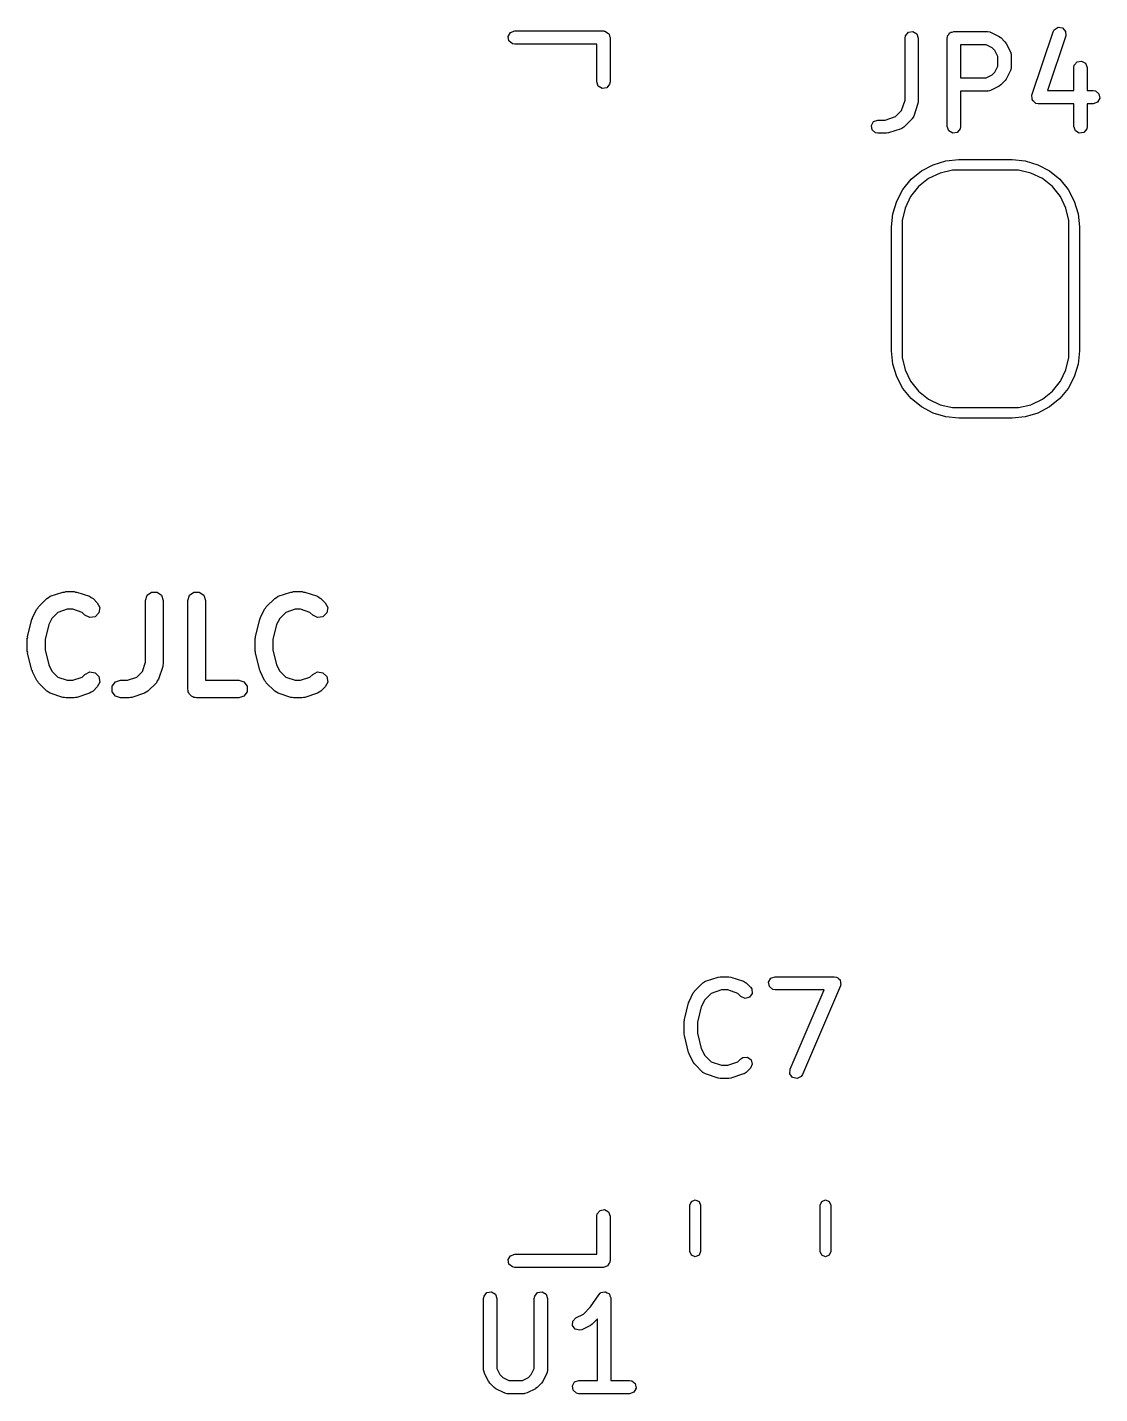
# Model space of a CAD drawing. Extents: x 36 to 175, y -118 to -38.
# Drawn here: x 47.61 to 59.71, y -109.75 to -94.33 of the extents above; entities that cross this region are included whole.
import ezdxf

# ---------------------------------------------------------------- set-up
doc = ezdxf.new("R2010")
doc.units = 0
doc.layers.add('BLACK', color=7, linetype='CONTINUOUS')

msp = doc.modelspace()

# ---------------------------------------------------------------- linework, layer by layer
at = {"layer": 'BLACK', "linetype": 'CONTINUOUS'}
for p, q in [((53.0598, -94.3885), (53.108, -94.371)), ((53.108, -94.371), (54.108, -94.371)), ((54.108, -94.371), (54.1177, -94.3727)), ((54.1177, -94.3727), (54.121, -94.3721)), ((54.121, -94.3721), (54.1239, -94.3738)), ((59.1822, -94.3795), (59.1946, -94.3566)), ((59.1946, -94.3566), (59.2383, -94.3297)), ((59.2383, -94.3297), (59.289, -94.3372)), ((59.289, -94.3372), (59.3231, -94.3756)), ((53.0341, -94.433), (53.0598, -94.3885)), ((53.043, -94.4835), (53.0341, -94.433)), ((53.0823, -94.5165), (53.043, -94.4835)), ((53.108, -94.521), (53.0823, -94.5165)), ((54.033, -94.521), (53.108, -94.521)), ((54.033, -94.946), (54.033, -94.521)), ((54.1239, -94.3738), (54.1337, -94.3755)), ((54.1337, -94.3755), (54.1486, -94.388)), ((54.1486, -94.388), (54.1655, -94.3978)), ((54.1655, -94.3978), (54.1678, -94.4041)), ((54.1678, -94.4041), (54.173, -94.4085)), ((54.173, -94.4085), (54.1763, -94.4277)), ((54.1763, -94.4277), (54.183, -94.446)), ((54.183, -94.446), (54.183, -94.946)), ((57.5117, -94.4508), (57.5162, -94.4252)), ((57.5117, -95.1529), (57.5117, -94.4508)), ((57.5162, -94.4252), (57.5492, -94.3859)), ((57.5492, -94.3859), (57.5997, -94.377)), ((57.5997, -94.377), (57.6441, -94.4026)), ((57.6441, -94.4026), (57.6617, -94.4508)), ((57.6617, -94.4508), (57.6617, -95.1651)), ((57.9879, -94.4508), (57.9896, -94.4411)), ((57.9879, -95.4508), (57.9879, -94.4508)), ((57.989, -94.4378), (57.9907, -94.4349)), ((57.9896, -94.4411), (57.989, -94.4378)), ((57.9907, -94.4349), (57.9924, -94.4252)), ((57.9924, -94.4252), (58.0049, -94.4102)), ((58.0049, -94.4102), (58.0146, -94.3934)), ((58.0146, -94.3934), (58.021, -94.3911)), ((58.021, -94.3911), (58.0254, -94.3859)), ((58.0254, -94.3859), (58.0445, -94.3825)), ((58.0445, -94.3825), (58.0629, -94.3758)), ((58.0629, -94.3758), (58.4438, -94.3758)), ((58.4261, -94.5258), (58.1379, -94.5258)), ((58.1379, -94.5258), (58.1379, -94.8996)), ((58.4946, -94.5601), (58.4261, -94.5258)), ((58.4438, -94.3758), (58.4695, -94.3803)), ((58.4695, -94.3803), (58.4729, -94.3832)), ((58.4729, -94.3832), (58.4773, -94.3837)), ((58.4773, -94.3837), (58.5726, -94.4314)), ((58.5726, -94.4314), (58.5906, -94.4447)), ((58.5906, -94.4447), (58.5921, -94.4454)), ((58.5921, -94.4454), (58.6397, -94.493)), ((58.6397, -94.493), (58.6526, -94.5114)), ((58.6526, -94.5114), (58.6537, -94.5125)), ((58.6537, -94.5125), (58.7014, -94.6078)), ((58.9441, -95.0938), (59.1822, -94.3795)), ((59.3245, -94.4269), (59.1193, -95.0425)), ((59.3231, -94.3756), (59.3245, -94.4269)), ((58.525, -94.5905), (58.4946, -94.5601)), ((58.5593, -94.659), (58.525, -94.5905)), ((58.5593, -94.7664), (58.5593, -94.659)), ((58.7014, -94.6078), (58.7088, -94.6327)), ((58.7088, -94.6327), (58.7078, -94.6371)), ((58.7078, -94.6371), (58.7093, -94.6413)), ((58.7093, -94.6413), (58.7093, -94.7842)), ((58.525, -94.835), (58.5593, -94.7664)), ((58.7014, -94.8177), (58.6537, -94.9129)), ((58.7019, -94.8132), (58.7014, -94.8177)), ((58.7048, -94.8098), (58.7019, -94.8132)), ((58.7093, -94.7842), (58.7048, -94.8098)), ((59.4164, -94.7842), (59.421, -94.7585)), ((59.4164, -95.0425), (59.4164, -94.7842)), ((59.421, -94.7585), (59.4539, -94.7192)), ((59.4539, -94.7192), (59.5045, -94.7103)), ((59.5045, -94.7103), (59.5489, -94.7359)), ((59.5489, -94.7359), (59.5664, -94.7842)), ((59.5664, -94.7842), (59.5664, -95.0425)), ((54.0505, -94.9942), (54.033, -94.946)), ((54.1785, -94.9717), (54.1455, -95.011)), ((54.183, -94.946), (54.1785, -94.9717)), ((58.1379, -94.8996), (58.4261, -94.8996)), ((58.4261, -94.8996), (58.4946, -94.8654)), ((58.4946, -94.8654), (58.525, -94.835)), ((58.5921, -94.98), (58.5737, -94.9929)), ((58.6397, -94.9324), (58.5921, -94.98)), ((58.6404, -94.9309), (58.6397, -94.9324)), ((58.6537, -94.9129), (58.6404, -94.9309)), ((54.095, -95.0199), (54.0505, -94.9942)), ((54.1455, -95.011), (54.095, -95.0199)), ((58.4438, -95.0496), (58.1379, -95.0496)), ((58.1379, -95.0496), (58.1379, -95.4508)), ((58.448, -95.0481), (58.4438, -95.0496)), ((58.4524, -95.0491), (58.448, -95.0481)), ((58.4773, -95.0417), (58.4524, -95.0491)), ((58.5726, -94.9941), (58.4773, -95.0417)), ((58.5737, -94.9929), (58.5726, -94.9941)), ((58.9414, -95.1045), (58.9442, -95.0995)), ((58.9449, -95.1246), (58.9414, -95.1045)), ((58.9442, -95.0995), (58.9441, -95.0938)), ((58.9455, -95.1451), (58.9449, -95.1246)), ((59.1193, -95.0425), (59.4164, -95.0425)), ((59.5664, -95.0425), (59.6343, -95.0425)), ((59.6343, -95.0425), (59.6599, -95.047)), ((59.6599, -95.047), (59.6992, -95.08)), ((59.7081, -95.1305), (59.6825, -95.1749)), ((59.6992, -95.08), (59.7081, -95.1305)), ((57.4033, -95.3376), (57.4735, -95.2674)), ((57.4735, -95.2674), (57.5117, -95.1529)), ((57.6578, -95.1888), (57.6102, -95.3317)), ((57.6617, -95.1651), (57.6578, -95.1872)), ((57.6578, -95.1872), (57.6578, -95.1888)), ((58.9493, -95.1493), (58.9455, -95.1451)), ((58.9503, -95.155), (58.9493, -95.1493)), ((58.966, -95.1681), (58.9503, -95.155)), ((58.9795, -95.1834), (58.966, -95.1681)), ((58.9852, -95.1843), (58.9795, -95.1834)), ((58.9896, -95.188), (58.9852, -95.1843)), ((59.0152, -95.1925), (58.9896, -95.188)), ((59.4164, -95.1925), (59.0152, -95.1925)), ((59.4164, -95.4508), (59.4164, -95.1925)), ((59.6343, -95.1925), (59.5664, -95.1925)), ((59.5664, -95.1925), (59.5664, -95.4508)), ((59.6825, -95.1749), (59.6343, -95.1925)), ((57.1319, -95.4378), (57.1575, -95.3934)), ((57.1408, -95.4883), (57.1319, -95.4378)), ((57.1575, -95.3934), (57.2057, -95.3758)), ((57.2057, -95.3758), (57.2888, -95.3758)), ((57.2888, -95.3758), (57.4033, -95.3376)), ((57.5921, -95.361), (57.4968, -95.4562)), ((57.594, -95.3569), (57.5921, -95.361)), ((57.5978, -95.3546), (57.594, -95.3569)), ((57.6102, -95.3317), (57.5978, -95.3546)), ((58.0054, -95.499), (57.9879, -95.4508)), ((58.1379, -95.4508), (58.1333, -95.4765)), ((59.434, -95.499), (59.4164, -95.4508)), ((59.5664, -95.4508), (59.5619, -95.4765)), ((57.1801, -95.5213), (57.1408, -95.4883)), ((57.2057, -95.5258), (57.1801, -95.5213)), ((57.301, -95.5258), (57.2057, -95.5258)), ((57.3025, -95.5253), (57.301, -95.5258)), ((57.3247, -95.522), (57.3025, -95.5253)), ((57.4675, -95.4744), (57.3247, -95.522)), ((57.471, -95.4716), (57.4675, -95.4744)), ((57.4755, -95.4712), (57.471, -95.4716)), ((57.4968, -95.4562), (57.4755, -95.4712)), ((58.0498, -95.5247), (58.0054, -95.499)), ((58.1004, -95.5158), (58.0498, -95.5247)), ((58.1333, -95.4765), (58.1004, -95.5158)), ((59.4784, -95.5247), (59.434, -95.499)), ((59.5289, -95.5158), (59.4784, -95.5247)), ((59.5619, -95.4765), (59.5289, -95.5158)), ((57.6978, -95.9501), (57.8292, -95.8799)), ((57.8292, -95.8799), (57.9717, -95.8366)), ((57.9717, -95.8366), (58.12, -95.822)), ((58.12, -95.822), (58.72, -95.822)), ((58.72, -95.822), (58.8683, -95.8366)), ((58.8683, -95.8366), (59.0108, -95.8799)), ((59.0108, -95.8799), (59.1422, -95.9501)), ((57.4881, -96.1598), (57.5826, -96.0446)), ((57.5826, -96.0446), (57.6978, -95.9501)), ((57.7773, -96.0367), (57.6646, -96.1266)), ((57.9073, -95.9741), (57.7773, -96.0367)), ((58.0479, -95.942), (57.9073, -95.9741)), ((58.12, -95.942), (58.0479, -95.942)), ((58.72, -95.942), (58.12, -95.942)), ((58.7921, -95.942), (58.72, -95.942)), ((58.9327, -95.9741), (58.7921, -95.942)), ((59.0627, -96.0367), (58.9327, -95.9741)), ((59.1754, -96.1266), (59.0627, -96.0367)), ((59.1422, -95.9501), (59.2574, -96.0446)), ((59.2574, -96.0446), (59.3519, -96.1598)), ((57.4179, -96.2912), (57.4881, -96.1598)), ((57.6646, -96.1266), (57.5747, -96.2393)), ((59.2653, -96.2393), (59.1754, -96.1266)), ((59.3519, -96.1598), (59.4221, -96.2912)), ((57.3746, -96.4337), (57.4179, -96.2912)), ((57.5121, -96.3693), (57.48, -96.5099)), ((57.5747, -96.2393), (57.5121, -96.3693)), ((59.3279, -96.3693), (59.2653, -96.2393)), ((59.36, -96.5099), (59.3279, -96.3693)), ((59.4221, -96.2912), (59.4654, -96.4337)), ((57.36, -96.582), (57.3746, -96.4337)), ((57.48, -96.5099), (57.48, -96.582)), ((59.36, -96.582), (59.36, -96.5099)), ((59.4654, -96.4337), (59.48, -96.582)), ((57.36, -97.982), (57.36, -96.582)), ((57.48, -96.582), (57.48, -97.982)), ((59.36, -97.982), (59.36, -96.582)), ((59.48, -96.582), (59.48, -97.982)), ((57.3746, -98.1303), (57.36, -97.982)), ((57.48, -97.982), (57.48, -98.0541)), ((57.48, -98.0541), (57.5121, -98.1947)), ((59.3279, -98.1947), (59.36, -98.0541)), ((59.36, -98.0541), (59.36, -97.982)), ((59.48, -97.982), (59.4654, -98.1303)), ((57.4179, -98.2728), (57.3746, -98.1303)), ((57.5121, -98.1947), (57.5747, -98.3247)), ((59.2653, -98.3247), (59.3279, -98.1947)), ((59.4654, -98.1303), (59.4221, -98.2728)), ((57.4881, -98.4042), (57.4179, -98.2728)), ((57.5747, -98.3247), (57.6646, -98.4374)), ((59.1754, -98.4374), (59.2653, -98.3247)), ((59.4221, -98.2728), (59.3519, -98.4042)), ((57.5826, -98.5194), (57.4881, -98.4042)), ((57.6978, -98.6139), (57.5826, -98.5194)), ((57.6646, -98.4374), (57.7773, -98.5273)), ((57.7773, -98.5273), (57.9073, -98.5899)), ((58.9327, -98.5899), (59.0627, -98.5273)), ((59.0627, -98.5273), (59.1754, -98.4374)), ((59.2574, -98.5194), (59.1422, -98.6139)), ((59.3519, -98.4042), (59.2574, -98.5194)), ((57.8292, -98.6841), (57.6978, -98.6139)), ((57.9717, -98.7274), (57.8292, -98.6841)), ((57.9073, -98.5899), (58.0479, -98.622)), ((58.0479, -98.622), (58.12, -98.622)), ((58.12, -98.622), (58.72, -98.622)), ((58.72, -98.622), (58.7921, -98.622)), ((58.7921, -98.622), (58.9327, -98.5899)), ((59.0108, -98.6841), (58.8683, -98.7274)), ((59.1422, -98.6139), (59.0108, -98.6841)), ((58.12, -98.742), (57.9717, -98.7274)), ((58.72, -98.742), (58.12, -98.742)), ((58.8683, -98.7274), (58.72, -98.742)), ((47.7324, -100.87), (47.8277, -100.775)), ((47.8277, -100.775), (47.8482, -100.765)), ((47.8482, -100.765), (47.8668, -100.751)), ((47.8668, -100.751), (48.0096, -100.703)), ((48.0096, -100.703), (48.0258, -100.703)), ((48.0258, -100.703), (48.0412, -100.698)), ((48.0412, -100.698), (48.1365, -100.698)), ((48.1365, -100.698), (48.1519, -100.703)), ((48.1519, -100.703), (48.1681, -100.703)), ((48.1681, -100.703), (48.311, -100.751)), ((48.311, -100.751), (48.3295, -100.765)), ((48.3295, -100.765), (48.35, -100.775)), ((48.35, -100.775), (48.3977, -100.823)), ((48.3977, -100.823), (48.4257, -100.878)), ((48.9412, -100.798), (48.9603, -100.739)), ((48.9412, -101.496), (48.9412, -100.798)), ((48.9603, -100.739), (49.0103, -100.703)), ((49.0103, -100.703), (49.0721, -100.703)), ((49.0721, -100.703), (49.1221, -100.739)), ((49.1221, -100.739), (49.1412, -100.798)), ((49.1412, -100.798), (49.1412, -101.513)), ((49.4174, -100.798), (49.4365, -100.739)), ((49.4174, -101.798), (49.4174, -100.798)), ((49.4365, -100.739), (49.4865, -100.703)), ((49.4865, -100.703), (49.5483, -100.703)), ((49.5483, -100.703), (49.5983, -100.739)), ((49.5983, -100.739), (49.6174, -100.798)), ((49.6174, -100.798), (49.6174, -101.698)), ((50.3039, -100.87), (50.3991, -100.775)), ((50.3991, -100.775), (50.4196, -100.765)), ((50.4196, -100.765), (50.4382, -100.751)), ((50.4382, -100.751), (50.581, -100.703)), ((50.581, -100.703), (50.5973, -100.703)), ((50.5973, -100.703), (50.6127, -100.698)), ((50.6127, -100.698), (50.7079, -100.698)), ((50.7079, -100.698), (50.7233, -100.703)), ((50.7233, -100.703), (50.7395, -100.703)), ((50.7395, -100.703), (50.8824, -100.751)), ((50.8824, -100.751), (50.9009, -100.765)), ((50.9009, -100.765), (50.9215, -100.775)), ((50.9215, -100.775), (50.9691, -100.823)), ((50.9691, -100.823), (50.9971, -100.878)), ((47.6644, -101.003), (47.6661, -100.992)), ((47.6661, -100.992), (47.7137, -100.896)), ((47.7137, -100.896), (47.7251, -100.885)), ((47.7251, -100.885), (47.7324, -100.87)), ((47.8853, -101), (47.8499, -101.071)), ((47.9524, -100.933), (47.8853, -101)), ((48.0575, -100.898), (47.9524, -100.933)), ((48.1202, -100.898), (48.0575, -100.898)), ((48.2253, -100.933), (48.1202, -100.898)), ((48.2562, -100.964), (48.2253, -100.933)), ((48.3113, -100.992), (48.2562, -100.964)), ((48.3724, -100.983), (48.3113, -100.992)), ((48.4161, -100.939), (48.3724, -100.983)), ((48.4257, -100.878), (48.4161, -100.939)), ((50.2358, -101.003), (50.2375, -100.992)), ((50.2375, -100.992), (50.2851, -100.896)), ((50.2851, -100.896), (50.2965, -100.885)), ((50.2965, -100.885), (50.3039, -100.87)), ((50.4568, -101), (50.4213, -101.071)), ((50.5238, -100.933), (50.4568, -101)), ((50.6289, -100.898), (50.5238, -100.933)), ((50.6917, -100.898), (50.6289, -100.898)), ((50.7967, -100.933), (50.6917, -100.898)), ((50.8277, -100.964), (50.7967, -100.933)), ((50.8827, -100.992), (50.8277, -100.964)), ((50.9438, -100.983), (50.8827, -100.992)), ((50.9875, -100.939), (50.9438, -100.983)), ((50.9971, -100.878), (50.9875, -100.939)), ((47.6109, -101.203), (47.6585, -101.012)), ((47.6585, -101.012), (47.6644, -101.003)), ((47.8499, -101.071), (47.8079, -101.239)), ((50.1823, -101.203), (50.2299, -101.012)), ((50.2299, -101.012), (50.2358, -101.003)), ((50.4213, -101.071), (50.3793, -101.239)), ((47.6079, -101.227), (47.6118, -101.215)), ((47.6079, -101.37), (47.6079, -101.227)), ((47.6118, -101.215), (47.6109, -101.203)), ((47.8079, -101.239), (47.8079, -101.357)), ((50.1793, -101.227), (50.1832, -101.215)), ((50.1793, -101.37), (50.1793, -101.227)), ((50.1832, -101.215), (50.1823, -101.203)), ((50.3793, -101.239), (50.3793, -101.357)), ((47.6118, -101.381), (47.6079, -101.37)), ((47.6109, -101.394), (47.6118, -101.381)), ((47.6585, -101.584), (47.6109, -101.394)), ((47.8079, -101.357), (47.8499, -101.525)), ((50.1832, -101.381), (50.1793, -101.37)), ((50.1823, -101.394), (50.1832, -101.381)), ((50.2299, -101.584), (50.1823, -101.394)), ((50.3793, -101.357), (50.4213, -101.525)), ((47.6644, -101.594), (47.6585, -101.584)), ((47.6661, -101.605), (47.6644, -101.594)), ((47.7137, -101.7), (47.6661, -101.605)), ((47.8499, -101.525), (47.8853, -101.596)), ((47.8853, -101.596), (47.9524, -101.663)), ((48.2562, -101.632), (48.3113, -101.604)), ((48.3113, -101.604), (48.3723, -101.614)), ((48.3723, -101.614), (48.4161, -101.658)), ((48.8444, -101.663), (48.9062, -101.601)), ((48.9062, -101.601), (48.9412, -101.496)), ((49.1361, -101.544), (49.0885, -101.687)), ((49.1362, -101.528), (49.1361, -101.544)), ((49.1412, -101.513), (49.1362, -101.528)), ((50.2358, -101.594), (50.2299, -101.584)), ((50.2375, -101.605), (50.2358, -101.594)), ((50.2851, -101.7), (50.2375, -101.605)), ((50.4213, -101.525), (50.4568, -101.596)), ((50.4568, -101.596), (50.5238, -101.663)), ((50.8277, -101.632), (50.8827, -101.604)), ((50.8827, -101.604), (50.9438, -101.614)), ((50.9438, -101.614), (50.9875, -101.658)), ((47.7251, -101.712), (47.7137, -101.7)), ((47.7324, -101.726), (47.7251, -101.712)), ((47.8277, -101.821), (47.7324, -101.726)), ((47.9524, -101.663), (48.0575, -101.698)), ((48.0575, -101.698), (48.1202, -101.698)), ((48.1202, -101.698), (48.2253, -101.663)), ((48.2253, -101.663), (48.2562, -101.632)), ((48.4257, -101.719), (48.3977, -101.774)), ((48.4161, -101.658), (48.4257, -101.719)), ((48.5652, -101.767), (48.6015, -101.717)), ((48.5652, -101.829), (48.5652, -101.767)), ((48.6015, -101.717), (48.6603, -101.698)), ((48.6603, -101.698), (48.7393, -101.698)), ((48.7393, -101.698), (48.8444, -101.663)), ((49.0643, -101.726), (48.9691, -101.821)), ((49.0748, -101.706), (49.0643, -101.726)), ((49.0885, -101.687), (49.0748, -101.706)), ((49.6174, -101.698), (49.9936, -101.698)), ((49.9936, -101.698), (50.0524, -101.717)), ((50.0524, -101.717), (50.0887, -101.767)), ((50.0887, -101.767), (50.0887, -101.829)), ((50.2965, -101.712), (50.2851, -101.7)), ((50.3039, -101.726), (50.2965, -101.712)), ((50.3991, -101.821), (50.3039, -101.726)), ((50.5238, -101.663), (50.6289, -101.698)), ((50.6289, -101.698), (50.6917, -101.698)), ((50.6917, -101.698), (50.7967, -101.663)), ((50.7967, -101.663), (50.8277, -101.632)), ((50.9971, -101.719), (50.9691, -101.774)), ((50.9875, -101.658), (50.9971, -101.719)), ((47.8482, -101.832), (47.8277, -101.821)), ((47.8668, -101.845), (47.8482, -101.832)), ((48.0096, -101.893), (47.8668, -101.845)), ((48.0258, -101.893), (48.0096, -101.893)), ((48.0412, -101.898), (48.0258, -101.893)), ((48.1365, -101.898), (48.0412, -101.898)), ((48.1519, -101.893), (48.1365, -101.898)), ((48.1681, -101.893), (48.1519, -101.893)), ((48.311, -101.845), (48.1681, -101.893)), ((48.3295, -101.832), (48.311, -101.845)), ((48.35, -101.821), (48.3295, -101.832)), ((48.3977, -101.774), (48.35, -101.821)), ((48.6015, -101.879), (48.5652, -101.829)), ((48.6603, -101.898), (48.6015, -101.879)), ((48.7555, -101.898), (48.6603, -101.898)), ((48.7709, -101.893), (48.7555, -101.898)), ((48.7871, -101.893), (48.7709, -101.893)), ((48.93, -101.845), (48.7871, -101.893)), ((48.9485, -101.832), (48.93, -101.845)), ((48.9691, -101.821), (48.9485, -101.832)), ((49.4223, -101.813), (49.4174, -101.798)), ((49.4223, -101.829), (49.4223, -101.813)), ((49.4316, -101.842), (49.4223, -101.829)), ((49.4365, -101.857), (49.4316, -101.842)), ((49.4493, -101.866), (49.4365, -101.857)), ((49.4586, -101.879), (49.4493, -101.866)), ((49.4737, -101.884), (49.4586, -101.879)), ((49.4865, -101.893), (49.4737, -101.884)), ((49.5024, -101.893), (49.4865, -101.893)), ((49.5174, -101.898), (49.5024, -101.893)), ((49.9936, -101.898), (49.5174, -101.898)), ((50.0524, -101.879), (49.9936, -101.898)), ((50.0887, -101.829), (50.0524, -101.879)), ((50.4196, -101.832), (50.3991, -101.821)), ((50.4382, -101.845), (50.4196, -101.832)), ((50.581, -101.893), (50.4382, -101.845)), ((50.5973, -101.893), (50.581, -101.893)), ((50.6127, -101.898), (50.5973, -101.893)), ((50.7079, -101.898), (50.6127, -101.898)), ((50.7233, -101.893), (50.7079, -101.898)), ((50.7395, -101.893), (50.7233, -101.893)), ((50.8824, -101.845), (50.7395, -101.893)), ((50.9009, -101.832), (50.8824, -101.845)), ((50.9215, -101.821), (50.9009, -101.832)), ((50.9691, -101.774), (50.9215, -101.821)), ((55.1365, -105.209), (55.2317, -105.113)), ((55.2317, -105.113), (55.2531, -105.098)), ((55.2531, -105.098), (55.2575, -105.098)), ((55.2575, -105.098), (55.261, -105.095)), ((55.261, -105.095), (55.4039, -105.048)), ((55.4039, -105.048), (55.4261, -105.044)), ((55.4261, -105.044), (55.4276, -105.044)), ((55.4276, -105.044), (55.5229, -105.044)), ((55.5229, -105.044), (55.5449, -105.048)), ((55.5449, -105.048), (55.5466, -105.048)), ((55.5466, -105.048), (55.6894, -105.095)), ((55.6894, -105.095), (55.7123, -105.108)), ((55.7123, -105.108), (55.7147, -105.112)), ((55.7147, -105.112), (55.7187, -105.113)), ((55.7187, -105.113), (55.7664, -105.161)), ((55.7664, -105.161), (55.7813, -105.182)), ((55.9728, -105.106), (55.9985, -105.061)), ((55.9817, -105.156), (55.9728, -105.106)), ((56.021, -105.189), (55.9817, -105.156)), ((55.9985, -105.061), (56.0467, -105.044)), ((56.0467, -105.044), (56.7133, -105.044)), ((56.7823, -105.148), (56.3537, -106.148)), ((56.7133, -105.044), (56.739, -105.048)), ((56.739, -105.048), (56.7458, -105.054)), ((56.7458, -105.054), (56.7544, -105.056)), ((56.7544, -105.056), (56.7649, -105.07)), ((56.7649, -105.07), (56.7783, -105.081)), ((56.7783, -105.081), (56.7798, -105.09)), ((56.7798, -105.09), (56.7851, -105.097)), ((56.7828, -105.14), (56.7823, -105.148)), ((56.7872, -105.132), (56.7828, -105.14)), ((56.7851, -105.097), (56.7842, -105.115)), ((56.7842, -105.115), (56.7872, -105.132)), ((55.0748, -105.323), (55.1224, -105.228)), ((55.1224, -105.228), (55.1358, -105.21)), ((55.1358, -105.21), (55.1365, -105.209)), ((55.2512, -105.306), (55.2127, -105.383)), ((55.3253, -105.232), (55.2512, -105.306)), ((55.4398, -105.194), (55.3253, -105.232)), ((55.5107, -105.194), (55.4398, -105.194)), ((55.6252, -105.232), (55.5107, -105.194)), ((55.6603, -105.267), (55.6252, -105.232)), ((55.7068, -105.289), (55.6603, -105.267)), ((55.7564, -105.275), (55.7068, -105.289)), ((55.7858, -105.233), (55.7564, -105.275)), ((55.7813, -105.182), (55.7858, -105.233)), ((56.0467, -105.194), (56.021, -105.189)), ((56.5996, -105.194), (56.0467, -105.194)), ((56.2158, -106.089), (56.5996, -105.194)), ((55.0215, -105.529), (55.0691, -105.339)), ((55.0691, -105.339), (55.0744, -105.327)), ((55.0744, -105.327), (55.0748, -105.323)), ((55.2127, -105.383), (55.1693, -105.557)), ((55.0193, -105.547), (55.0219, -105.533)), ((55.0193, -105.69), (55.0193, -105.547)), ((55.0219, -105.533), (55.0215, -105.529)), ((55.1693, -105.557), (55.1693, -105.681)), ((55.0205, -105.694), (55.0193, -105.69)), ((55.0215, -105.708), (55.0205, -105.694)), ((55.0691, -105.899), (55.0215, -105.708)), ((55.1693, -105.681), (55.2127, -105.855)), ((55.0711, -105.902), (55.0691, -105.899)), ((55.0748, -105.914), (55.0711, -105.902)), ((55.1224, -106.01), (55.0748, -105.914)), ((55.2127, -105.855), (55.2512, -105.932)), ((55.2512, -105.932), (55.3253, -106.006)), ((55.1236, -106.011), (55.1224, -106.01)), ((55.1365, -106.029), (55.1236, -106.011)), ((55.2317, -106.124), (55.1365, -106.029)), ((55.3253, -106.006), (55.4398, -106.044)), ((55.4398, -106.044), (55.5107, -106.044)), ((55.5107, -106.044), (55.6252, -106.006)), ((55.6252, -106.006), (55.6603, -105.971)), ((55.6603, -105.971), (55.6816, -105.956)), ((55.6816, -105.956), (55.7327, -105.951)), ((55.7664, -106.077), (55.7187, -106.124)), ((55.7327, -105.951), (55.7748, -105.981)), ((55.788, -106.03), (55.7664, -106.077)), ((55.7748, -105.981), (55.788, -106.03)), ((56.213, -106.14), (56.2158, -106.089)), ((55.2358, -106.126), (55.2317, -106.124)), ((55.2381, -106.13), (55.2358, -106.126)), ((55.261, -106.142), (55.2381, -106.13)), ((55.4039, -106.19), (55.261, -106.142)), ((55.4055, -106.19), (55.4039, -106.19)), ((55.4276, -106.194), (55.4055, -106.19)), ((55.5229, -106.194), (55.4276, -106.194)), ((55.5244, -106.193), (55.5229, -106.194)), ((55.5466, -106.19), (55.5244, -106.193)), ((55.6894, -106.142), (55.5466, -106.19)), ((55.6929, -106.14), (55.6894, -106.142)), ((55.6974, -106.139), (55.6929, -106.14)), ((55.7187, -106.124), (55.6974, -106.139)), ((56.2437, -106.182), (56.213, -106.14)), ((56.2936, -106.193), (56.2437, -106.182)), ((56.3394, -106.17), (56.2936, -106.193)), ((56.3537, -106.148), (56.3394, -106.17)), ((55.085, -107.623), (55.1026, -107.58)), ((55.085, -108.145), (55.085, -107.623)), ((55.1026, -107.58), (55.145, -107.563)), ((55.145, -107.563), (55.1874, -107.58)), ((55.1874, -107.58), (55.205, -107.623)), ((55.205, -107.623), (55.205, -108.145)), ((56.555, -107.623), (56.5726, -107.58)), ((56.555, -108.145), (56.555, -107.623)), ((56.5726, -107.58), (56.615, -107.563)), ((56.615, -107.563), (56.6574, -107.58)), ((56.6574, -107.58), (56.675, -107.623)), ((56.675, -107.623), (56.675, -108.145)), ((54.033, -107.746), (54.0375, -107.72)), ((54.033, -108.175), (54.033, -107.746)), ((54.0375, -107.72), (54.0705, -107.681)), ((54.0705, -107.681), (54.121, -107.672)), ((54.121, -107.672), (54.1655, -107.698)), ((54.1655, -107.698), (54.183, -107.746)), ((54.183, -107.746), (54.183, -108.246)), ((53.0341, -108.237), (53.0598, -108.193)), ((53.043, -108.287), (53.0341, -108.237)), ((53.0598, -108.193), (53.108, -108.175)), ((53.108, -108.175), (54.033, -108.175)), ((54.183, -108.246), (54.1809, -108.258)), ((55.1026, -108.188), (55.085, -108.145)), ((55.145, -108.205), (55.1026, -108.188)), ((55.1874, -108.188), (55.145, -108.205)), ((55.205, -108.145), (55.1874, -108.188)), ((56.5726, -108.188), (56.555, -108.145)), ((56.615, -108.205), (56.5726, -108.188)), ((56.6574, -108.188), (56.615, -108.205)), ((56.675, -108.145), (56.6574, -108.188)), ((53.0823, -108.32), (53.043, -108.287)), ((53.108, -108.325), (53.0823, -108.32)), ((54.108, -108.325), (53.108, -108.325)), ((54.1562, -108.307), (54.108, -108.325)), ((54.1734, -108.278), (54.1562, -108.307)), ((54.1785, -108.272), (54.1734, -108.278)), ((54.1792, -108.268), (54.1785, -108.272)), ((54.1819, -108.263), (54.1792, -108.268)), ((54.1809, -108.258), (54.1819, -108.263)), ((52.7571, -108.675), (52.7616, -108.649)), ((52.7571, -109.484), (52.7571, -108.675)), ((52.7616, -108.649), (52.7946, -108.61)), ((52.7946, -108.61), (52.8451, -108.601)), ((52.8451, -108.601), (52.8895, -108.627)), ((52.8895, -108.627), (52.9071, -108.675)), ((52.9071, -108.675), (52.9071, -109.467)), ((53.3285, -108.675), (53.333, -108.649)), ((53.3285, -109.467), (53.3285, -108.675)), ((53.333, -108.649), (53.366, -108.61)), ((53.366, -108.61), (53.4165, -108.601)), ((53.4165, -108.601), (53.461, -108.627)), ((53.461, -108.627), (53.4785, -108.675)), ((53.4785, -108.675), (53.4785, -109.484)), ((53.9643, -108.77), (54.0554, -108.633)), ((54.0554, -108.633), (54.0734, -108.614)), ((54.0734, -108.614), (54.0775, -108.613)), ((54.0775, -108.613), (54.0803, -108.61)), ((54.0803, -108.61), (54.1017, -108.606)), ((54.1017, -108.606), (54.1226, -108.6)), ((54.1226, -108.6), (54.1266, -108.602)), ((54.1266, -108.602), (54.1308, -108.601)), ((54.1308, -108.601), (54.1497, -108.612)), ((54.1497, -108.612), (54.1696, -108.621)), ((54.1696, -108.621), (54.1715, -108.624)), ((54.1715, -108.624), (54.1753, -108.627)), ((54.1753, -108.627), (54.1827, -108.647)), ((54.1827, -108.647), (54.1924, -108.667)), ((54.1924, -108.667), (54.1913, -108.671)), ((54.1913, -108.671), (54.1928, -108.675)), ((54.1928, -108.675), (54.1928, -109.6)), ((53.7986, -108.893), (53.8829, -108.851)), ((53.8829, -108.851), (53.9643, -108.77)), ((53.7602, -108.982), (53.7633, -108.931)), ((53.7908, -109.023), (53.7602, -108.982)), ((53.7633, -108.931), (53.7986, -108.893)), ((53.9609, -108.98), (53.8656, -109.028)), ((53.962, -108.979), (53.9609, -108.98)), ((53.9804, -108.966), (53.962, -108.979)), ((54.0428, -108.904), (53.9804, -108.966)), ((54.0428, -109.6), (54.0428, -108.904)), ((53.8407, -109.035), (53.7908, -109.023)), ((53.8656, -109.028), (53.8407, -109.035)), ((52.7586, -109.489), (52.7571, -109.484)), ((52.9071, -109.467), (52.9414, -109.535)), ((53.2943, -109.535), (53.3285, -109.467)), ((53.4785, -109.484), (53.474, -109.51)), ((52.7576, -109.493), (52.7586, -109.489)), ((52.765, -109.518), (52.7576, -109.493)), ((52.8126, -109.613), (52.765, -109.518)), ((52.8138, -109.614), (52.8126, -109.613)), ((52.8267, -109.633), (52.8138, -109.614)), ((52.8743, -109.68), (52.8267, -109.633)), ((52.9414, -109.535), (52.9718, -109.566)), ((52.9718, -109.566), (53.0403, -109.6)), ((53.0403, -109.6), (53.1953, -109.6)), ((53.1953, -109.6), (53.2639, -109.566)), ((53.2639, -109.566), (53.2943, -109.535)), ((53.4089, -109.633), (53.3613, -109.68)), ((53.4096, -109.631), (53.4089, -109.633)), ((53.423, -109.613), (53.4096, -109.631)), ((53.4706, -109.518), (53.423, -109.613)), ((53.4711, -109.513), (53.4706, -109.518)), ((53.474, -109.51), (53.4711, -109.513)), ((53.7582, -109.662), (53.7839, -109.617)), ((53.7839, -109.617), (53.8321, -109.6)), ((53.8321, -109.6), (54.0428, -109.6)), ((54.1928, -109.6), (54.4035, -109.6)), ((54.4035, -109.6), (54.4292, -109.604)), ((54.4292, -109.604), (54.4685, -109.637)), ((54.4685, -109.637), (54.4774, -109.688)), ((52.8758, -109.681), (52.8743, -109.68)), ((52.8938, -109.694), (52.8758, -109.681)), ((52.989, -109.742), (52.8938, -109.694)), ((52.9935, -109.742), (52.989, -109.742)), ((52.9969, -109.745), (52.9935, -109.742)), ((53.0226, -109.75), (52.9969, -109.745)), ((53.213, -109.75), (53.0226, -109.75)), ((53.2173, -109.748), (53.213, -109.75)), ((53.2216, -109.749), (53.2173, -109.748)), ((53.2466, -109.742), (53.2216, -109.749)), ((53.3418, -109.694), (53.2466, -109.742)), ((53.3429, -109.693), (53.3418, -109.694)), ((53.3613, -109.68), (53.3429, -109.693)), ((53.7671, -109.712), (53.7582, -109.662)), ((53.8064, -109.745), (53.7671, -109.712)), ((53.8321, -109.75), (53.8064, -109.745)), ((54.4035, -109.75), (53.8321, -109.75)), ((54.4517, -109.732), (54.4035, -109.75)), ((54.4774, -109.688), (54.4517, -109.732))]:
    msp.add_line(p, q, dxfattribs=at)

doc.saveas('drawing.dxf')
